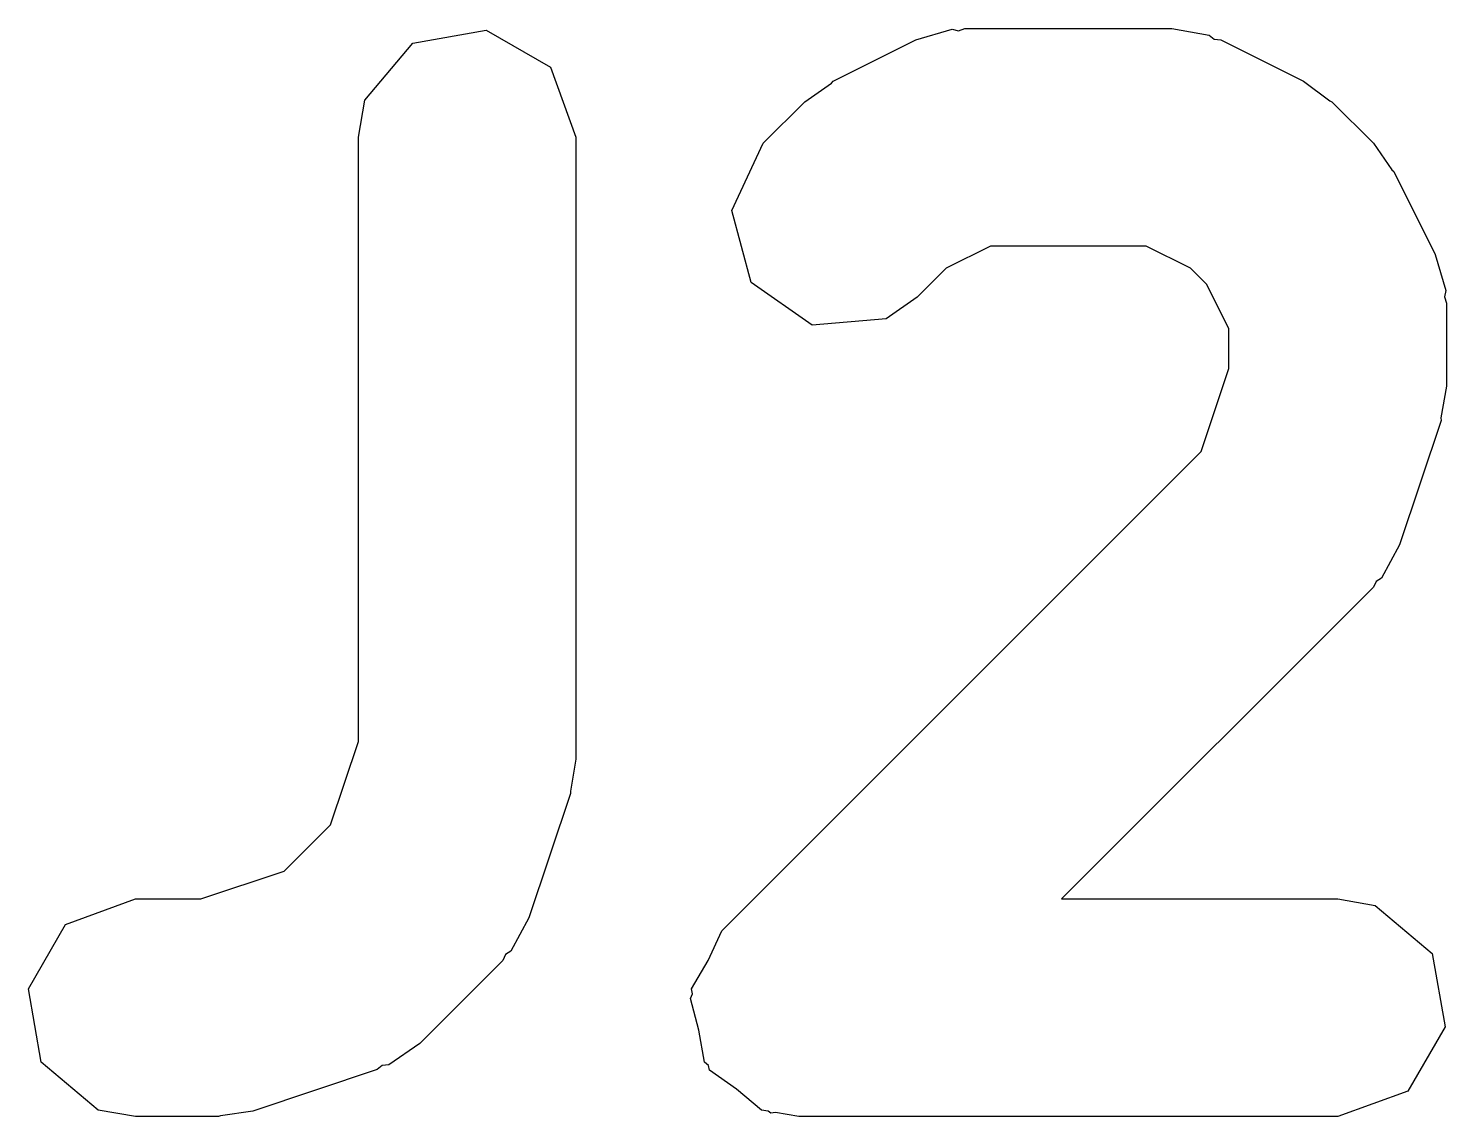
# Model space of a CAD drawing. Extents: x 83.3 to 116.7, y -116.6 to -83.3.
# Drawn here: x 96.098 to 97.075, y -86.346 to -85.596 of the extents above; entities that cross this region are included whole.
import ezdxf

# ---------------------------------------------------------------- set-up
doc = ezdxf.new("R2010")
doc.units = 0
doc.layers.add('BLACK', color=7, linetype='CONTINUOUS')

msp = doc.modelspace()

# ---------------------------------------------------------------- linework, layer by layer
at = {"layer": 'BLACK', "linetype": 'CONTINUOUS'}
for p, q in [((96.3625, -85.6065), (96.413, -85.5976)), ((96.413, -85.5976), (96.4575, -85.6232)), ((96.7093, -85.6043), (96.7343, -85.5969)), ((96.7343, -85.5969), (96.7386, -85.598)), ((96.7386, -85.598), (96.7429, -85.5964)), ((96.7429, -85.5964), (96.8857, -85.5964)), ((96.8857, -85.5964), (96.9114, -85.601)), ((96.3295, -85.6458), (96.3625, -85.6065)), ((96.6522, -85.6329), (96.7093, -85.6043)), ((96.9114, -85.601), (96.9148, -85.6038)), ((96.9148, -85.6038), (96.9193, -85.6043)), ((96.9193, -85.6043), (96.9764, -85.6329)), ((96.4575, -85.6232), (96.475, -85.6714)), ((96.6327, -85.647), (96.651, -85.6341)), ((96.651, -85.6341), (96.6522, -85.6329)), ((96.9764, -85.6329), (96.9944, -85.6463)), ((96.325, -85.6714), (96.3295, -85.6458)), ((96.6041, -85.6755), (96.6327, -85.647)), ((96.9944, -85.6463), (96.9959, -85.647)), ((96.9959, -85.647), (97.0245, -85.6755)), ((96.325, -86.0878), (96.325, -85.6714)), ((96.475, -85.6714), (96.475, -86.1)), ((96.5824, -85.722), (96.6041, -85.6755)), ((97.0245, -85.6755), (97.0373, -85.6939)), ((97.0373, -85.6939), (97.0385, -85.695)), ((97.0385, -85.695), (97.0671, -85.7522)), ((96.5957, -85.7716), (96.5824, -85.722)), ((96.7606, -85.7464), (96.7301, -85.7616)), ((96.868, -85.7464), (96.7606, -85.7464)), ((96.8984, -85.7616), (96.868, -85.7464)), ((97.0671, -85.7522), (97.0745, -85.7771)), ((96.7301, -85.7616), (96.7102, -85.7816)), ((96.9098, -85.773), (96.8984, -85.7616)), ((96.6377, -85.801), (96.5957, -85.7716)), ((96.925, -85.8034), (96.9098, -85.773)), ((96.7102, -85.7816), (96.6888, -85.7965)), ((97.0745, -85.7771), (97.0735, -85.7815)), ((97.0735, -85.7815), (97.075, -85.7857)), ((97.075, -85.7857), (97.075, -85.8429)), ((96.6888, -85.7965), (96.6377, -85.801)), ((96.925, -85.8307), (96.925, -85.8034)), ((96.9059, -85.8881), (96.925, -85.8307)), ((97.075, -85.8429), (97.0711, -85.8649)), ((97.0712, -85.8666), (97.0426, -85.9523)), ((97.0711, -85.8649), (97.0712, -85.8666)), ((96.5755, -86.2184), (96.9059, -85.8881)), ((97.0426, -85.9523), (97.0302, -85.9752)), ((97.0245, -85.9816), (96.8096, -86.1964)), ((97.0264, -85.9775), (97.0245, -85.9816)), ((97.0302, -85.9752), (97.0264, -85.9775)), ((96.3059, -86.1452), (96.325, -86.0878)), ((96.475, -86.1), (96.4711, -86.1221)), ((96.4712, -86.1237), (96.4426, -86.2094)), ((96.4711, -86.1221), (96.4712, -86.1237)), ((96.2738, -86.1773), (96.3059, -86.1452)), ((96.2164, -86.1964), (96.2738, -86.1773)), ((96.1232, -86.214), (96.1714, -86.1964)), ((96.1714, -86.1964), (96.2164, -86.1964)), ((96.8096, -86.1964), (97, -86.1964)), ((97, -86.1964), (97.0257, -86.201)), ((97.0257, -86.201), (97.065, -86.2339)), ((96.0976, -86.2584), (96.1232, -86.214)), ((96.4426, -86.2094), (96.4302, -86.2323)), ((96.566, -86.2388), (96.5755, -86.2184)), ((96.4264, -86.2347), (96.4245, -86.2387)), ((96.4302, -86.2323), (96.4264, -86.2347)), ((97.065, -86.2339), (97.0739, -86.2845)), ((96.4245, -86.2387), (96.3673, -86.2959)), ((96.5547, -86.2584), (96.566, -86.2388)), ((96.1065, -86.3089), (96.0976, -86.2584)), ((96.5539, -86.2649), (96.5553, -86.2618)), ((96.5597, -86.2867), (96.5539, -86.2649)), ((96.5553, -86.2618), (96.5547, -86.2584)), ((97.0739, -86.2845), (97.0482, -86.3289)), ((96.5636, -86.3089), (96.5597, -86.2867)), ((96.3673, -86.2959), (96.346, -86.3108)), ((96.1458, -86.3419), (96.1065, -86.3089)), ((96.338, -86.314), (96.2523, -86.3426)), ((96.3415, -86.3112), (96.338, -86.314)), ((96.346, -86.3108), (96.3415, -86.3112)), ((96.5662, -86.3111), (96.5636, -86.3089)), ((96.5671, -86.3144), (96.5662, -86.3111)), ((96.5856, -86.3274), (96.5671, -86.3144)), ((96.6029, -86.3419), (96.5856, -86.3274)), ((97.0482, -86.3289), (97, -86.3464)), ((96.1714, -86.3464), (96.1458, -86.3419)), ((96.2523, -86.3426), (96.2301, -86.3459)), ((96.6075, -86.3427), (96.6029, -86.3419)), ((96.6092, -86.3439), (96.6075, -86.3427)), ((96.2286, -86.3464), (96.1714, -86.3464)), ((96.2301, -86.3459), (96.2286, -86.3464)), ((96.6124, -86.3436), (96.6092, -86.3439)), ((96.6286, -86.3464), (96.6124, -86.3436)), ((97, -86.3464), (96.6286, -86.3464))]:
    msp.add_line(p, q, dxfattribs=at)

doc.saveas('drawing.dxf')
